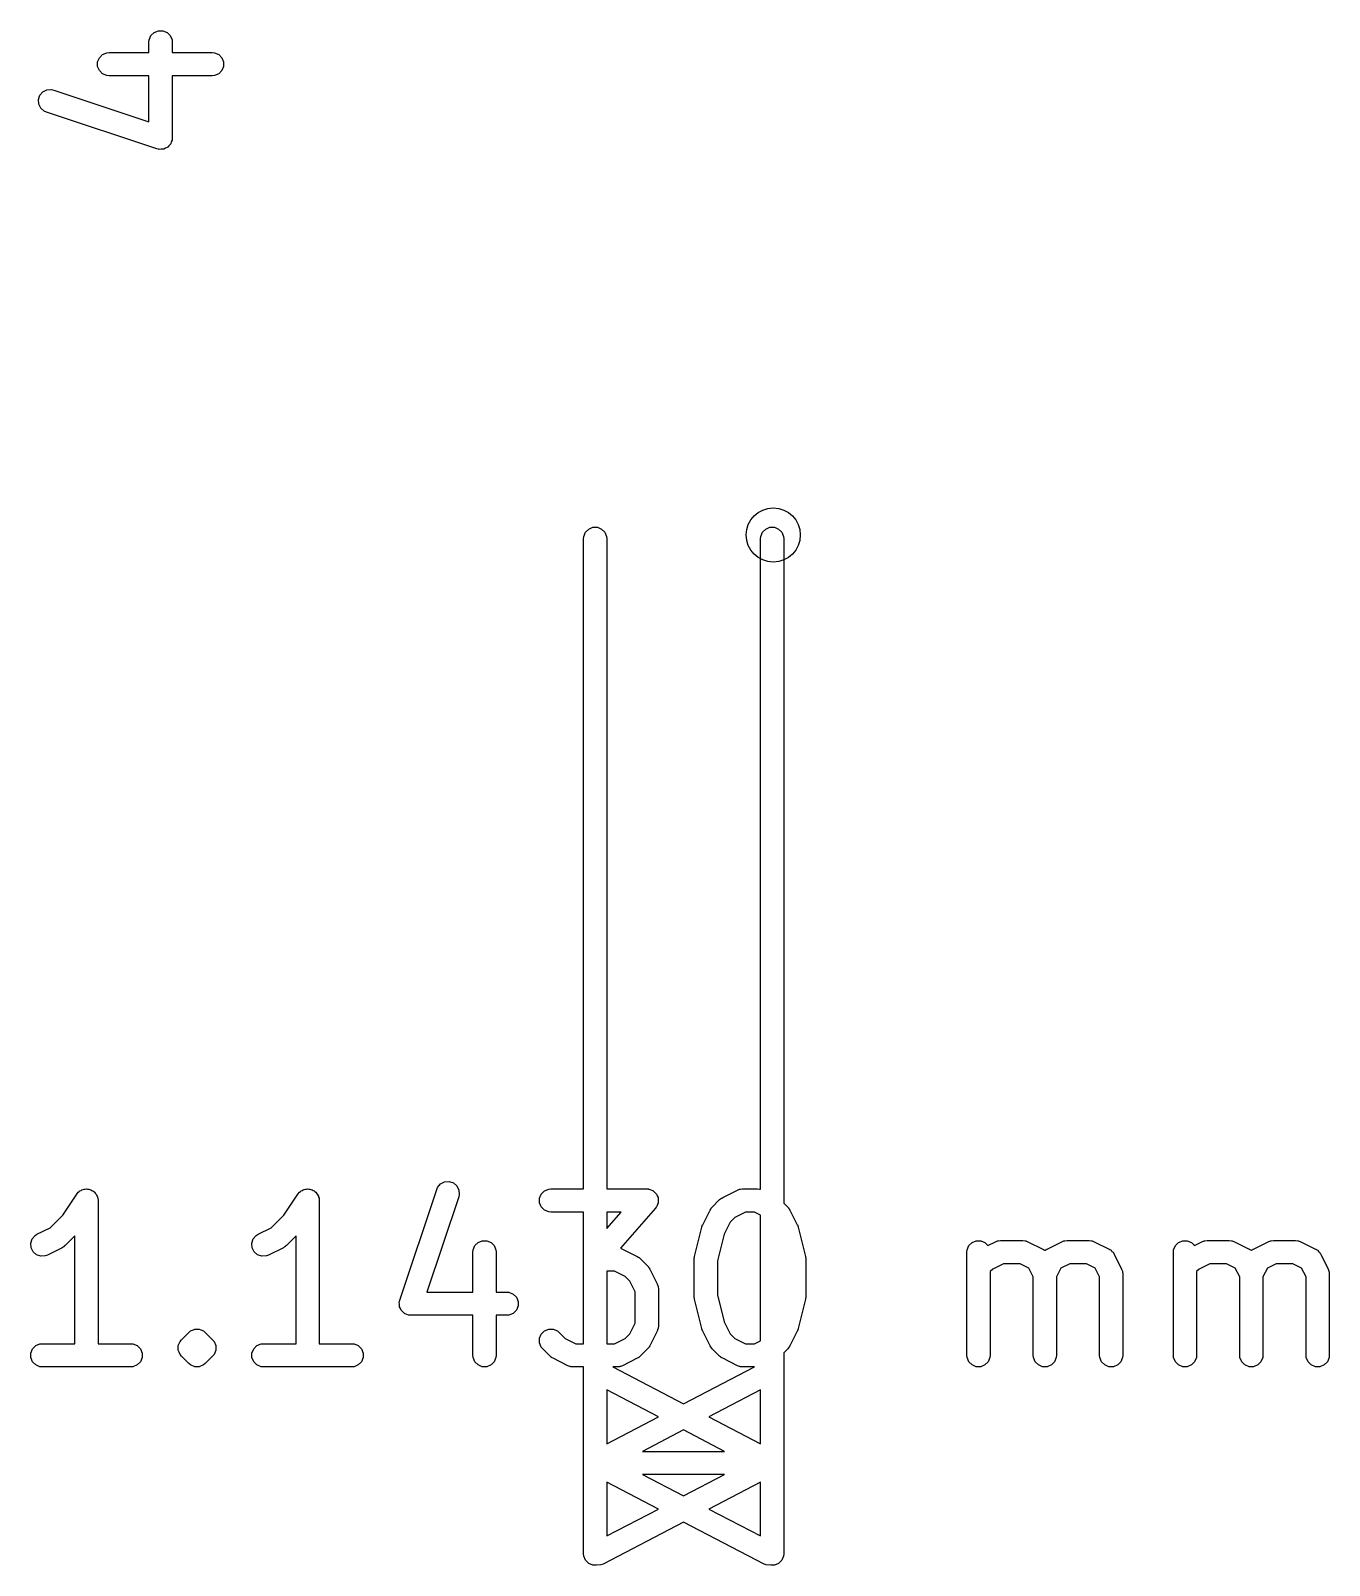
# Model space of a CAD drawing. Extents: x 5.46 to 7.9, y -4.2 to -3.41.
# Drawn here: x 5.4565 to 5.7867, y -4.2002 to -3.81 of the extents above; entities that cross this region are included whole.
import ezdxf

# ---------------------------------------------------------------- set-up
doc = ezdxf.new("R2010")
doc.units = 0
doc.header["$MEASUREMENT"] = 0
doc.layers.add('BLACK', color=7, linetype='CONTINUOUS')

msp = doc.modelspace()

# ---------------------------------------------------------------- linework, layer by layer
at = {"layer": 'BLACK', "linetype": 'CONTINUOUS'}
for p, q in [((5.48661, -3.81229), (5.48705, -3.81123)), ((5.48705, -3.81123), (5.48787, -3.81041)), ((5.48787, -3.81041), (5.48893, -3.80997)), ((5.48893, -3.80997), (5.49008, -3.80997)), ((5.49008, -3.80997), (5.49115, -3.81041)), ((5.49115, -3.81041), (5.49196, -3.81123)), ((5.49196, -3.81123), (5.4924, -3.81229)), ((5.47474, -3.81604), (5.47581, -3.81559)), ((5.47581, -3.81559), (5.47638, -3.81554)), ((5.47638, -3.81554), (5.48655, -3.81554)), ((5.48655, -3.81287), (5.48661, -3.81229)), ((5.48655, -3.81554), (5.48655, -3.81287)), ((5.4924, -3.81229), (5.49246, -3.81287)), ((5.49246, -3.81287), (5.49246, -3.81554)), ((5.49246, -3.81554), (5.50263, -3.81554)), ((5.50263, -3.81554), (5.50321, -3.81559)), ((5.50321, -3.81559), (5.50427, -3.81604)), ((5.47349, -3.81791), (5.47393, -3.81685)), ((5.47349, -3.81907), (5.47349, -3.81791)), ((5.47393, -3.82013), (5.47349, -3.81907)), ((5.47393, -3.81685), (5.47474, -3.81604)), ((5.50427, -3.81604), (5.50509, -3.81685)), ((5.50509, -3.81685), (5.50553, -3.81791)), ((5.50553, -3.81907), (5.50509, -3.82013)), ((5.50553, -3.81791), (5.50553, -3.81907)), ((5.47474, -3.82095), (5.47393, -3.82013)), ((5.47581, -3.82139), (5.47474, -3.82095)), ((5.47638, -3.82144), (5.47581, -3.82139)), ((5.48655, -3.82144), (5.47638, -3.82144)), ((5.48655, -3.83314), (5.48655, -3.82144)), ((5.50263, -3.82144), (5.49246, -3.82144)), ((5.49246, -3.82144), (5.49246, -3.83724)), ((5.50321, -3.82139), (5.50263, -3.82144)), ((5.50427, -3.82095), (5.50321, -3.82139)), ((5.50509, -3.82013), (5.50427, -3.82095)), ((5.45846, -3.8275), (5.45882, -3.8264)), ((5.45854, -3.82864), (5.45846, -3.8275)), ((5.45882, -3.8264), (5.45958, -3.82553)), ((5.45958, -3.82553), (5.46061, -3.82502)), ((5.46061, -3.82502), (5.46176, -3.82494)), ((5.46176, -3.82494), (5.46232, -3.82506)), ((5.46232, -3.82506), (5.48655, -3.83314)), ((5.45905, -3.82967), (5.45854, -3.82864)), ((5.45992, -3.83043), (5.45905, -3.82967)), ((5.46045, -3.83067), (5.45992, -3.83043)), ((5.48857, -3.84004), (5.46045, -3.83067)), ((5.49163, -3.83921), (5.49132, -3.83957)), ((5.49196, -3.83888), (5.49163, -3.83921)), ((5.492, -3.83878), (5.49196, -3.83888)), ((5.49207, -3.8387), (5.492, -3.83878)), ((5.49222, -3.83825), (5.49207, -3.8387)), ((5.4924, -3.83781), (5.49222, -3.83825)), ((5.49242, -3.83766), (5.4924, -3.83781)), ((5.49244, -3.83761), (5.49242, -3.83766)), ((5.49246, -3.83724), (5.49243, -3.83753)), ((5.49243, -3.83753), (5.49244, -3.83761)), ((5.48886, -3.8401), (5.48857, -3.84004)), ((5.48893, -3.84013), (5.48886, -3.8401)), ((5.48899, -3.84013), (5.48893, -3.84013)), ((5.48914, -3.84017), (5.48899, -3.84013)), ((5.48961, -3.84013), (5.48914, -3.84017)), ((5.49008, -3.84013), (5.48961, -3.84013)), ((5.49018, -3.84009), (5.49008, -3.84013)), ((5.49029, -3.84009), (5.49018, -3.84009)), ((5.49071, -3.83987), (5.49029, -3.84009)), ((5.49115, -3.83969), (5.49071, -3.83987)), ((5.49122, -3.83962), (5.49115, -3.83969)), ((5.49132, -3.83957), (5.49122, -3.83962)), ((5.59754, -3.93749), (5.59836, -3.93668)), ((5.59836, -3.93668), (5.59942, -3.93624)), ((5.59942, -3.93624), (5.60058, -3.93624)), ((5.60058, -3.93624), (5.60164, -3.93668)), ((5.60164, -3.93668), (5.60246, -3.93749)), ((5.64254, -3.93749), (5.64336, -3.93668)), ((5.64336, -3.93668), (5.64442, -3.93624)), ((5.64442, -3.93624), (5.64558, -3.93624)), ((5.64558, -3.93624), (5.64664, -3.93668)), ((5.64664, -3.93668), (5.64746, -3.93749)), ((5.59705, -3.93913), (5.5971, -3.93856)), ((5.59705, -4.10444), (5.59705, -3.93913)), ((5.5971, -3.93856), (5.59754, -3.93749)), ((5.60246, -3.93749), (5.6029, -3.93856)), ((5.6029, -3.93856), (5.60295, -3.93913)), ((5.60295, -3.93913), (5.60295, -4.10444)), ((5.64205, -3.93913), (5.6421, -3.93856)), ((5.64205, -4.10455), (5.64205, -3.93913)), ((5.6421, -3.93856), (5.64254, -3.93749)), ((5.64746, -3.93749), (5.6479, -3.93856)), ((5.6479, -3.93856), (5.64795, -3.93913)), ((5.64795, -3.93913), (5.64795, -4.10805)), ((5.46927, -4.10483), (5.46951, -4.10467)), ((5.46951, -4.10467), (5.4698, -4.10461)), ((5.4698, -4.10461), (5.47007, -4.1045)), ((5.47007, -4.1045), (5.47036, -4.1045)), ((5.47036, -4.1045), (5.47064, -4.10444)), ((5.47064, -4.10444), (5.47093, -4.1045)), ((5.47093, -4.1045), (5.47122, -4.1045)), ((5.47122, -4.1045), (5.47149, -4.10461)), ((5.47149, -4.10461), (5.47177, -4.10467)), ((5.47177, -4.10467), (5.47201, -4.10483)), ((5.52551, -4.10483), (5.52575, -4.10467)), ((5.52575, -4.10467), (5.52604, -4.10461)), ((5.52604, -4.10461), (5.52631, -4.1045)), ((5.52631, -4.1045), (5.5266, -4.1045)), ((5.5266, -4.1045), (5.52688, -4.10444)), ((5.52688, -4.10444), (5.52717, -4.1045)), ((5.52717, -4.1045), (5.52746, -4.1045)), ((5.52746, -4.1045), (5.52773, -4.10461)), ((5.52773, -4.10461), (5.52801, -4.10467)), ((5.52801, -4.10467), (5.52826, -4.10483)), ((5.55033, -4.13271), (5.55971, -4.10459)), ((5.55971, -4.10459), (5.55994, -4.10406)), ((5.55994, -4.10406), (5.5607, -4.10319)), ((5.5607, -4.10319), (5.56173, -4.10267)), ((5.56173, -4.10267), (5.56288, -4.10259)), ((5.56288, -4.10259), (5.56397, -4.10295)), ((5.56397, -4.10295), (5.56484, -4.10371)), ((5.56484, -4.10371), (5.56536, -4.10474)), ((5.56536, -4.10474), (5.56544, -4.10589)), ((5.58711, -4.10494), (5.58818, -4.1045)), ((5.58818, -4.1045), (5.58875, -4.10444)), ((5.58875, -4.10444), (5.59705, -4.10444)), ((5.60295, -4.10444), (5.61313, -4.10444)), ((5.61313, -4.10444), (5.61343, -4.10447)), ((5.61343, -4.10447), (5.61351, -4.10447)), ((5.61351, -4.10447), (5.61356, -4.10448)), ((5.61356, -4.10448), (5.6137, -4.1045)), ((5.6137, -4.1045), (5.61415, -4.10468)), ((5.61415, -4.10468), (5.6146, -4.10484)), ((5.63243, -4.10663), (5.63618, -4.10475)), ((5.63618, -4.10475), (5.63672, -4.10455)), ((5.63672, -4.10455), (5.63682, -4.10454)), ((5.63682, -4.10454), (5.63692, -4.1045)), ((5.63692, -4.1045), (5.6375, -4.10444)), ((5.6375, -4.10444), (5.64125, -4.10444)), ((5.64125, -4.10444), (5.64182, -4.1045)), ((5.64182, -4.1045), (5.64192, -4.10454)), ((5.64192, -4.10454), (5.64203, -4.10455)), ((5.64203, -4.10455), (5.64205, -4.10455)), ((5.4646, -4.11114), (5.46819, -4.10576)), ((5.46819, -4.10575), (5.46855, -4.10531)), ((5.46819, -4.10576), (5.46819, -4.10575)), ((5.46819, -4.10575), (5.46819, -4.10575)), ((5.46819, -4.10575), (5.46819, -4.10575)), ((5.46855, -4.10531), (5.4688, -4.10515)), ((5.4688, -4.10515), (5.469, -4.10494)), ((5.469, -4.10494), (5.46927, -4.10483)), ((5.47201, -4.10483), (5.47228, -4.10494)), ((5.47228, -4.10494), (5.47249, -4.10514)), ((5.47249, -4.10514), (5.47273, -4.1053)), ((5.47273, -4.1053), (5.47289, -4.10555)), ((5.47289, -4.10555), (5.4731, -4.10575)), ((5.4731, -4.10575), (5.47321, -4.10602)), ((5.47321, -4.10602), (5.47337, -4.10626)), ((5.47337, -4.10626), (5.47343, -4.10655)), ((5.47343, -4.10655), (5.47354, -4.10682)), ((5.47354, -4.10682), (5.4736, -4.10739)), ((5.4736, -4.10739), (5.4736, -4.10739)), ((5.4736, -4.10739), (5.4736, -4.10739)), ((5.4736, -4.10739), (5.4736, -4.10739)), ((5.4736, -4.10739), (5.4736, -4.14381)), ((5.52084, -4.11114), (5.52443, -4.10576)), ((5.52443, -4.10575), (5.5248, -4.10531)), ((5.52443, -4.10576), (5.52443, -4.10575)), ((5.52443, -4.10575), (5.52443, -4.10575)), ((5.52443, -4.10575), (5.52443, -4.10575)), ((5.5248, -4.10531), (5.52504, -4.10515)), ((5.52504, -4.10515), (5.52525, -4.10494)), ((5.52525, -4.10494), (5.52551, -4.10483)), ((5.52826, -4.10483), (5.52853, -4.10494)), ((5.52853, -4.10494), (5.52873, -4.10514)), ((5.52873, -4.10514), (5.52897, -4.1053)), ((5.52897, -4.1053), (5.52914, -4.10555)), ((5.52914, -4.10555), (5.52934, -4.10575)), ((5.52934, -4.10575), (5.52945, -4.10602)), ((5.52945, -4.10602), (5.52961, -4.10626)), ((5.52961, -4.10626), (5.52967, -4.10655)), ((5.52967, -4.10655), (5.52978, -4.10682)), ((5.52978, -4.10682), (5.52984, -4.10739)), ((5.52984, -4.10739), (5.52984, -4.10739)), ((5.52984, -4.10739), (5.52984, -4.10739)), ((5.52984, -4.10739), (5.52984, -4.10739)), ((5.52984, -4.10739), (5.52984, -4.14381)), ((5.56531, -4.10645), (5.55723, -4.13069)), ((5.56544, -4.10589), (5.56531, -4.10645)), ((5.58586, -4.10682), (5.5863, -4.10575)), ((5.58586, -4.10797), (5.58586, -4.10682)), ((5.5863, -4.10903), (5.58586, -4.10797)), ((5.5863, -4.10575), (5.58711, -4.10494)), ((5.6146, -4.10484), (5.61467, -4.1049)), ((5.61467, -4.1049), (5.61477, -4.10494)), ((5.61477, -4.10494), (5.61511, -4.10528)), ((5.61511, -4.10528), (5.61547, -4.10559)), ((5.61547, -4.10559), (5.61551, -4.10568)), ((5.61551, -4.10568), (5.61558, -4.10575)), ((5.61558, -4.10575), (5.61576, -4.1062)), ((5.61584, -4.10841), (5.61568, -4.10887)), ((5.61576, -4.1062), (5.61598, -4.10663)), ((5.61602, -4.10797), (5.61584, -4.10841)), ((5.61598, -4.10663), (5.61598, -4.10673)), ((5.61598, -4.10673), (5.61602, -4.10682)), ((5.61602, -4.10682), (5.61602, -4.1073)), ((5.61602, -4.1073), (5.61605, -4.10778)), ((5.61605, -4.10778), (5.61602, -4.10787)), ((5.61602, -4.10787), (5.61602, -4.10797)), ((5.62979, -4.10906), (5.63166, -4.10718)), ((5.63166, -4.10718), (5.63189, -4.107)), ((5.63189, -4.107), (5.63194, -4.10694)), ((5.63194, -4.10694), (5.63203, -4.10688)), ((5.63203, -4.10688), (5.63211, -4.10681)), ((5.63211, -4.10681), (5.63218, -4.10678)), ((5.63218, -4.10678), (5.63243, -4.10663)), ((5.64795, -4.10805), (5.64896, -4.10906)), ((5.4614, -4.11434), (5.4646, -4.11114)), ((5.51764, -4.11434), (5.52084, -4.11114)), ((5.58711, -4.10985), (5.5863, -4.10903)), ((5.58818, -4.11029), (5.58711, -4.10985)), ((5.58875, -4.11035), (5.58818, -4.11029)), ((5.59705, -4.11035), (5.58875, -4.11035)), ((5.59705, -4.14381), (5.59705, -4.11035)), ((5.60295, -4.11454), (5.60662, -4.11035)), ((5.60662, -4.11035), (5.60295, -4.11035)), ((5.60295, -4.11035), (5.60295, -4.11454)), ((5.61535, -4.10934), (5.60642, -4.11955)), ((5.61553, -4.10909), (5.61535, -4.10934)), ((5.61558, -4.10903), (5.61553, -4.10909)), ((5.6156, -4.10898), (5.61558, -4.10903)), ((5.61568, -4.10887), (5.6156, -4.10898)), ((5.62736, -4.11357), (5.62923, -4.10982)), ((5.62923, -4.10982), (5.62939, -4.10958)), ((5.62939, -4.10958), (5.62942, -4.1095)), ((5.62942, -4.1095), (5.62949, -4.10942)), ((5.62949, -4.10942), (5.62954, -4.10933)), ((5.62954, -4.10933), (5.6296, -4.10928)), ((5.6296, -4.10928), (5.62979, -4.10906)), ((5.6355, -4.1117), (5.6343, -4.11289)), ((5.6382, -4.11035), (5.6355, -4.1117)), ((5.64055, -4.11035), (5.6382, -4.11035)), ((5.64205, -4.1111), (5.64055, -4.11035)), ((5.64205, -4.14306), (5.64205, -4.1111)), ((5.64896, -4.10906), (5.64915, -4.10928)), ((5.64915, -4.10928), (5.6492, -4.10933)), ((5.6492, -4.10933), (5.64926, -4.10942)), ((5.64926, -4.10942), (5.64933, -4.1095)), ((5.64933, -4.1095), (5.64936, -4.10958)), ((5.64936, -4.10958), (5.64951, -4.10982)), ((5.64951, -4.10982), (5.65139, -4.11357)), ((5.45683, -4.11718), (5.45758, -4.11631)), ((5.45758, -4.11631), (5.45807, -4.116)), ((5.45807, -4.116), (5.4614, -4.11434)), ((5.46769, -4.1164), (5.46523, -4.11886)), ((5.46769, -4.14381), (5.46769, -4.1164)), ((5.51307, -4.11718), (5.51383, -4.11631)), ((5.51383, -4.11631), (5.51432, -4.116)), ((5.51432, -4.116), (5.51764, -4.11434)), ((5.52393, -4.1164), (5.52148, -4.11886)), ((5.52393, -4.14381), (5.52393, -4.1164)), ((5.62526, -4.12168), (5.62713, -4.11418)), ((5.62713, -4.11418), (5.62715, -4.11413)), ((5.62715, -4.11411), (5.62724, -4.11387)), ((5.62715, -4.11413), (5.62715, -4.11411)), ((5.62724, -4.11387), (5.62733, -4.11363)), ((5.62733, -4.11363), (5.62734, -4.11362)), ((5.62734, -4.11362), (5.62736, -4.11357)), ((5.63279, -4.11592), (5.63108, -4.12276)), ((5.6343, -4.11289), (5.63279, -4.11592)), ((5.65139, -4.11357), (5.6514, -4.11362)), ((5.6514, -4.11362), (5.65142, -4.11363)), ((5.65142, -4.11363), (5.6515, -4.11387)), ((5.6515, -4.11387), (5.65159, -4.11411)), ((5.65159, -4.11411), (5.6516, -4.11413)), ((5.6516, -4.11413), (5.65161, -4.11418)), ((5.65161, -4.11418), (5.65349, -4.12168)), ((5.45647, -4.11827), (5.45683, -4.11718)), ((5.45655, -4.11942), (5.45647, -4.11827)), ((5.45706, -4.12045), (5.45655, -4.11942)), ((5.46447, -4.11941), (5.46072, -4.12128)), ((5.46471, -4.11925), (5.46447, -4.11941)), ((5.46479, -4.11922), (5.46471, -4.11925)), ((5.46487, -4.11916), (5.46479, -4.11922)), ((5.46496, -4.1191), (5.46487, -4.11916)), ((5.46501, -4.11904), (5.46496, -4.1191)), ((5.46523, -4.11886), (5.46501, -4.11904)), ((5.51271, -4.11827), (5.51307, -4.11718)), ((5.51279, -4.11942), (5.51271, -4.11827)), ((5.51331, -4.12045), (5.51279, -4.11942)), ((5.52071, -4.11941), (5.51696, -4.12128)), ((5.52096, -4.11925), (5.52071, -4.11941)), ((5.52103, -4.11922), (5.52096, -4.11925)), ((5.52111, -4.11916), (5.52103, -4.11922)), ((5.5212, -4.1191), (5.52111, -4.11916)), ((5.52125, -4.11904), (5.5212, -4.1191)), ((5.52148, -4.11886), (5.52125, -4.11904)), ((5.56893, -4.12052), (5.56899, -4.11994)), ((5.56899, -4.11994), (5.56943, -4.11888)), ((5.56943, -4.11888), (5.57024, -4.11806)), ((5.57024, -4.11806), (5.57131, -4.11762)), ((5.57131, -4.11762), (5.57246, -4.11762)), ((5.57246, -4.11762), (5.57352, -4.11806)), ((5.57352, -4.11806), (5.57434, -4.11888)), ((5.57434, -4.11888), (5.57478, -4.11994)), ((5.57478, -4.11994), (5.57483, -4.12052)), ((5.60642, -4.11955), (5.60695, -4.11975)), ((5.60695, -4.11975), (5.6107, -4.12163)), ((5.69454, -4.12052), (5.69459, -4.11994)), ((5.69459, -4.11994), (5.69504, -4.11888)), ((5.69504, -4.11888), (5.69585, -4.11806)), ((5.69585, -4.11806), (5.69691, -4.11762)), ((5.69691, -4.11762), (5.69807, -4.11762)), ((5.69807, -4.11762), (5.69913, -4.11806)), ((5.69913, -4.11806), (5.69989, -4.11883)), ((5.69989, -4.11883), (5.70179, -4.11788)), ((5.70179, -4.11788), (5.70233, -4.11767)), ((5.70233, -4.11767), (5.70244, -4.11766)), ((5.70244, -4.11766), (5.70254, -4.11762)), ((5.70254, -4.11762), (5.70311, -4.11757)), ((5.70311, -4.11757), (5.70874, -4.11757)), ((5.70874, -4.11757), (5.70932, -4.11762)), ((5.70932, -4.11762), (5.70941, -4.11766)), ((5.70941, -4.11766), (5.70952, -4.11767)), ((5.70952, -4.11767), (5.71006, -4.11788)), ((5.71006, -4.11788), (5.71381, -4.11975)), ((5.71381, -4.11975), (5.71391, -4.11981)), ((5.71391, -4.11981), (5.71395, -4.11983)), ((5.71395, -4.11983), (5.71401, -4.11988)), ((5.71401, -4.11988), (5.7143, -4.12006)), ((5.7143, -4.12006), (5.71436, -4.12013)), ((5.71436, -4.12013), (5.71443, -4.12006)), ((5.71443, -4.12006), (5.71472, -4.11988)), ((5.71472, -4.11988), (5.71478, -4.11983)), ((5.71478, -4.11983), (5.71482, -4.11981)), ((5.71482, -4.11981), (5.71492, -4.11975)), ((5.71492, -4.11975), (5.71867, -4.11788)), ((5.71867, -4.11788), (5.71921, -4.11767)), ((5.71921, -4.11767), (5.71931, -4.11766)), ((5.71931, -4.11766), (5.71941, -4.11762)), ((5.71941, -4.11762), (5.71999, -4.11757)), ((5.71999, -4.11757), (5.72561, -4.11757)), ((5.72561, -4.11757), (5.72619, -4.11762)), ((5.72619, -4.11762), (5.72629, -4.11766)), ((5.72629, -4.11766), (5.72639, -4.11767)), ((5.72639, -4.11767), (5.72693, -4.11788)), ((5.72693, -4.11788), (5.73068, -4.11975)), ((5.73068, -4.11975), (5.73078, -4.11981)), ((5.73078, -4.11981), (5.73082, -4.11983)), ((5.73082, -4.11983), (5.73088, -4.11988)), ((5.73088, -4.11988), (5.73117, -4.12006)), ((5.73117, -4.12006), (5.73141, -4.12034)), ((5.73141, -4.12034), (5.73169, -4.12058)), ((5.74703, -4.12052), (5.74709, -4.11994)), ((5.74709, -4.11994), (5.74753, -4.11888)), ((5.74753, -4.11888), (5.74834, -4.11806)), ((5.74834, -4.11806), (5.74941, -4.11762)), ((5.74941, -4.11762), (5.75056, -4.11762)), ((5.75056, -4.11762), (5.75162, -4.11806)), ((5.75162, -4.11806), (5.75239, -4.11883)), ((5.75239, -4.11883), (5.75429, -4.11788)), ((5.75429, -4.11788), (5.75483, -4.11767)), ((5.75483, -4.11767), (5.75493, -4.11766)), ((5.75493, -4.11766), (5.75503, -4.11762)), ((5.75503, -4.11762), (5.75561, -4.11757)), ((5.75561, -4.11757), (5.76123, -4.11757)), ((5.76123, -4.11757), (5.76181, -4.11762)), ((5.76181, -4.11762), (5.76191, -4.11766)), ((5.76191, -4.11766), (5.76201, -4.11767)), ((5.76201, -4.11767), (5.76255, -4.11788)), ((5.76255, -4.11788), (5.7663, -4.11975)), ((5.7663, -4.11975), (5.7664, -4.11981)), ((5.7664, -4.11981), (5.76644, -4.11983)), ((5.76644, -4.11983), (5.7665, -4.11988)), ((5.7665, -4.11988), (5.76679, -4.12006)), ((5.76679, -4.12006), (5.76686, -4.12013)), ((5.76686, -4.12013), (5.76692, -4.12006)), ((5.76692, -4.12006), (5.76721, -4.11988)), ((5.76721, -4.11988), (5.76727, -4.11983)), ((5.76727, -4.11983), (5.76731, -4.11981)), ((5.76731, -4.11981), (5.76741, -4.11975)), ((5.76741, -4.11975), (5.77116, -4.11788)), ((5.77116, -4.11788), (5.7717, -4.11767)), ((5.7717, -4.11767), (5.77181, -4.11766)), ((5.77181, -4.11766), (5.77191, -4.11762)), ((5.77191, -4.11762), (5.77248, -4.11757)), ((5.77248, -4.11757), (5.77811, -4.11757)), ((5.77811, -4.11757), (5.77868, -4.11762)), ((5.77868, -4.11762), (5.77878, -4.11766)), ((5.77878, -4.11766), (5.77889, -4.11767)), ((5.77889, -4.11767), (5.77943, -4.11788)), ((5.77943, -4.11788), (5.78318, -4.11975)), ((5.78318, -4.11975), (5.78327, -4.11981)), ((5.78327, -4.11981), (5.78332, -4.11983)), ((5.78332, -4.11983), (5.78337, -4.11988)), ((5.78337, -4.11988), (5.78367, -4.12006)), ((5.78367, -4.12006), (5.78391, -4.12034)), ((5.78391, -4.12034), (5.78419, -4.12058)), ((5.45793, -4.12121), (5.45706, -4.12045)), ((5.45903, -4.12157), (5.45793, -4.12121)), ((5.46018, -4.12149), (5.45903, -4.12157)), ((5.46072, -4.12128), (5.46018, -4.12149)), ((5.51418, -4.12121), (5.51331, -4.12045)), ((5.51527, -4.12157), (5.51418, -4.12121)), ((5.51642, -4.12149), (5.51527, -4.12157)), ((5.51696, -4.12128), (5.51642, -4.12149)), ((5.56893, -4.13069), (5.56893, -4.12052)), ((5.57483, -4.12052), (5.57483, -4.13069)), ((5.6107, -4.12163), (5.61095, -4.12178)), ((5.61095, -4.12178), (5.61102, -4.12181)), ((5.61102, -4.12181), (5.6111, -4.12188)), ((5.6111, -4.12188), (5.61119, -4.12193)), ((5.61119, -4.12193), (5.61124, -4.12199)), ((5.61124, -4.12199), (5.61146, -4.12218)), ((5.61146, -4.12218), (5.61334, -4.12405)), ((5.61334, -4.12405), (5.61353, -4.12428)), ((5.62517, -4.12239), (5.62518, -4.12229)), ((5.62517, -4.13177), (5.62517, -4.12239)), ((5.62518, -4.12225), (5.62521, -4.12203)), ((5.62518, -4.12229), (5.62518, -4.12225)), ((5.62521, -4.12203), (5.62523, -4.12182)), ((5.62523, -4.12182), (5.62524, -4.12178)), ((5.62524, -4.12178), (5.62526, -4.12168)), ((5.63108, -4.12276), (5.63108, -4.1314)), ((5.65349, -4.12168), (5.6535, -4.12178)), ((5.6535, -4.12178), (5.65352, -4.12182)), ((5.65352, -4.12182), (5.65354, -4.12203)), ((5.65354, -4.12203), (5.65357, -4.12225)), ((5.65357, -4.12225), (5.65356, -4.12229)), ((5.65356, -4.12229), (5.65357, -4.12239)), ((5.65357, -4.12239), (5.65357, -4.13177)), ((5.69454, -4.14676), (5.69454, -4.12052)), ((5.70381, -4.12347), (5.70111, -4.12482)), ((5.70804, -4.12347), (5.70381, -4.12347)), ((5.71029, -4.12459), (5.70804, -4.12347)), ((5.72068, -4.12347), (5.71844, -4.12459)), ((5.72492, -4.12347), (5.72068, -4.12347)), ((5.72716, -4.12459), (5.72492, -4.12347)), ((5.73169, -4.12058), (5.73188, -4.12087)), ((5.73188, -4.12087), (5.73193, -4.12093)), ((5.73193, -4.12093), (5.73194, -4.12098)), ((5.73194, -4.12098), (5.732, -4.12107)), ((5.732, -4.12107), (5.73388, -4.12482)), ((5.74703, -4.14676), (5.74703, -4.12052)), ((5.75631, -4.12347), (5.75361, -4.12482)), ((5.76054, -4.12347), (5.75631, -4.12347)), ((5.76278, -4.12459), (5.76054, -4.12347)), ((5.77318, -4.12347), (5.77093, -4.12459)), ((5.77741, -4.12347), (5.77318, -4.12347)), ((5.77965, -4.12459), (5.77741, -4.12347)), ((5.78419, -4.12058), (5.78437, -4.12087)), ((5.78437, -4.12087), (5.78442, -4.12093)), ((5.78442, -4.12093), (5.78444, -4.12098)), ((5.78444, -4.12098), (5.7845, -4.12107)), ((5.7845, -4.12107), (5.78637, -4.12482)), ((5.60493, -4.12535), (5.60295, -4.12535)), ((5.60295, -4.12535), (5.60295, -4.14381)), ((5.60763, -4.12669), (5.60493, -4.12535)), ((5.60882, -4.12789), (5.60763, -4.12669)), ((5.61017, -4.13059), (5.60882, -4.12789)), ((5.61353, -4.12428), (5.61358, -4.12433)), ((5.61358, -4.12433), (5.61364, -4.12442)), ((5.61364, -4.12442), (5.61371, -4.1245)), ((5.61371, -4.1245), (5.61374, -4.12457)), ((5.61374, -4.12457), (5.61389, -4.12482)), ((5.61389, -4.12482), (5.61577, -4.12857)), ((5.70111, -4.12482), (5.70044, -4.12549)), ((5.70044, -4.12549), (5.70044, -4.14676)), ((5.71141, -4.12684), (5.71029, -4.12459)), ((5.71141, -4.14676), (5.71141, -4.12684)), ((5.71844, -4.12459), (5.71732, -4.12684)), ((5.71732, -4.12684), (5.71732, -4.14676)), ((5.72828, -4.12684), (5.72716, -4.12459)), ((5.72828, -4.14676), (5.72828, -4.12684)), ((5.73388, -4.12482), (5.73408, -4.12536)), ((5.73408, -4.12536), (5.73409, -4.12547)), ((5.73409, -4.12547), (5.73413, -4.12557)), ((5.73413, -4.12557), (5.73419, -4.12614)), ((5.73419, -4.12614), (5.73419, -4.14676)), ((5.75361, -4.12482), (5.75294, -4.12549)), ((5.75294, -4.12549), (5.75294, -4.14676)), ((5.7639, -4.12684), (5.76278, -4.12459)), ((5.7639, -4.14676), (5.7639, -4.12684)), ((5.77093, -4.12459), (5.76981, -4.12684)), ((5.76981, -4.12684), (5.76981, -4.14676)), ((5.78078, -4.12684), (5.77965, -4.12459)), ((5.78078, -4.14676), (5.78078, -4.12684)), ((5.78637, -4.12482), (5.78658, -4.12536)), ((5.78658, -4.12536), (5.78659, -4.12547)), ((5.78659, -4.12547), (5.78663, -4.12557)), ((5.78663, -4.12557), (5.78668, -4.12614)), ((5.78668, -4.12614), (5.78668, -4.14676)), ((5.55723, -4.13069), (5.56893, -4.13069)), ((5.57483, -4.13069), (5.57751, -4.13069)), ((5.57751, -4.13069), (5.57808, -4.13075)), ((5.57808, -4.13075), (5.57915, -4.13119)), ((5.57915, -4.13119), (5.57996, -4.132)), ((5.57996, -4.132), (5.5804, -4.13307)), ((5.61017, -4.13857), (5.61017, -4.13059)), ((5.61577, -4.12857), (5.61597, -4.12911)), ((5.61597, -4.12911), (5.61598, -4.12922)), ((5.61598, -4.12922), (5.61602, -4.12932)), ((5.61602, -4.12932), (5.61608, -4.12989)), ((5.61608, -4.12989), (5.61608, -4.13927)), ((5.62518, -4.13187), (5.62517, -4.13177)), ((5.62518, -4.13191), (5.62518, -4.13187)), ((5.62521, -4.13213), (5.62518, -4.13191)), ((5.63108, -4.1314), (5.63279, -4.13823)), ((5.65357, -4.13191), (5.65354, -4.13213)), ((5.65357, -4.13177), (5.65356, -4.13187)), ((5.65356, -4.13187), (5.65357, -4.13191)), ((5.5502, -4.13327), (5.55024, -4.13312)), ((5.55024, -4.13374), (5.5502, -4.13327)), ((5.55024, -4.13307), (5.55027, -4.13299)), ((5.55024, -4.13312), (5.55024, -4.13307)), ((5.55024, -4.13422), (5.55024, -4.13374)), ((5.55028, -4.13432), (5.55024, -4.13422)), ((5.55027, -4.13299), (5.55033, -4.13271)), ((5.55029, -4.13442), (5.55028, -4.13432)), ((5.5505, -4.13484), (5.55029, -4.13442)), ((5.55068, -4.13528), (5.5505, -4.13484)), ((5.55075, -4.13536), (5.55068, -4.13528)), ((5.5508, -4.13545), (5.55075, -4.13536)), ((5.55116, -4.13576), (5.5508, -4.13545)), ((5.55149, -4.1361), (5.55116, -4.13576)), ((5.57996, -4.13528), (5.57915, -4.1361)), ((5.5804, -4.13422), (5.57996, -4.13528)), ((5.5804, -4.13307), (5.5804, -4.13422)), ((5.62523, -4.13234), (5.62521, -4.13213)), ((5.62524, -4.13238), (5.62523, -4.13234)), ((5.62526, -4.13248), (5.62524, -4.13238)), ((5.62713, -4.13998), (5.62526, -4.13248)), ((5.65349, -4.13248), (5.65161, -4.13998)), ((5.6535, -4.13238), (5.65349, -4.13248)), ((5.65352, -4.13234), (5.6535, -4.13238)), ((5.65354, -4.13213), (5.65352, -4.13234)), ((5.55159, -4.13614), (5.55149, -4.1361)), ((5.55167, -4.13621), (5.55159, -4.13614)), ((5.55212, -4.13636), (5.55167, -4.13621)), ((5.55256, -4.13654), (5.55212, -4.13636)), ((5.55271, -4.13655), (5.55256, -4.13654)), ((5.55276, -4.13657), (5.55271, -4.13655)), ((5.55284, -4.13657), (5.55276, -4.13657)), ((5.55313, -4.13659), (5.55284, -4.13657)), ((5.56893, -4.13659), (5.55313, -4.13659)), ((5.56893, -4.14676), (5.56893, -4.13659)), ((5.57751, -4.13659), (5.57483, -4.13659)), ((5.57483, -4.13659), (5.57483, -4.14676)), ((5.57808, -4.13654), (5.57751, -4.13659)), ((5.57915, -4.1361), (5.57808, -4.13654)), ((5.60882, -4.14127), (5.61017, -4.13857)), ((5.61602, -4.13984), (5.61598, -4.13994)), ((5.61608, -4.13927), (5.61602, -4.13984)), ((5.63279, -4.13823), (5.6343, -4.14127)), ((5.49399, -4.14431), (5.49444, -4.14325)), ((5.49444, -4.14325), (5.4948, -4.1428)), ((5.4948, -4.1428), (5.49668, -4.14093)), ((5.49668, -4.14093), (5.49712, -4.14056)), ((5.49712, -4.14056), (5.49712, -4.14056)), ((5.49712, -4.14056), (5.49785, -4.14026)), ((5.49785, -4.14026), (5.49819, -4.14012)), ((5.49819, -4.14012), (5.49934, -4.14012)), ((5.49934, -4.14012), (5.49934, -4.14012)), ((5.49934, -4.14012), (5.49969, -4.14026)), ((5.49969, -4.14026), (5.50041, -4.14056)), ((5.50041, -4.14056), (5.50041, -4.14056)), ((5.50041, -4.14056), (5.50085, -4.14093)), ((5.50085, -4.14093), (5.50273, -4.1428)), ((5.50273, -4.1428), (5.5031, -4.14325)), ((5.5031, -4.14325), (5.50353, -4.14431)), ((5.58586, -4.14244), (5.5863, -4.14137)), ((5.58586, -4.14359), (5.58586, -4.14244)), ((5.5863, -4.14466), (5.58586, -4.14359)), ((5.5863, -4.14137), (5.58711, -4.14056)), ((5.58711, -4.14056), (5.58818, -4.14012)), ((5.58818, -4.14012), (5.58933, -4.14012)), ((5.58933, -4.14012), (5.59039, -4.14056)), ((5.59039, -4.14056), (5.59084, -4.14093)), ((5.59084, -4.14093), (5.59238, -4.14246)), ((5.59238, -4.14246), (5.59508, -4.14381)), ((5.60493, -4.14381), (5.60763, -4.14246)), ((5.60763, -4.14246), (5.60882, -4.14127)), ((5.61577, -4.14059), (5.61389, -4.14434)), ((5.61597, -4.14005), (5.61577, -4.14059)), ((5.61598, -4.13994), (5.61597, -4.14005)), ((5.62715, -4.14002), (5.62713, -4.13998)), ((5.62715, -4.14005), (5.62715, -4.14002)), ((5.62724, -4.14028), (5.62715, -4.14005)), ((5.62733, -4.14053), (5.62724, -4.14028)), ((5.62734, -4.14054), (5.62733, -4.14053)), ((5.62736, -4.14059), (5.62734, -4.14054)), ((5.62923, -4.14434), (5.62736, -4.14059)), ((5.6343, -4.14127), (5.6355, -4.14246)), ((5.6355, -4.14246), (5.6382, -4.14381)), ((5.64055, -4.14381), (5.64205, -4.14306)), ((5.65139, -4.14059), (5.64951, -4.14434)), ((5.6514, -4.14054), (5.65139, -4.14059)), ((5.65142, -4.14053), (5.6514, -4.14054)), ((5.6515, -4.14029), (5.65142, -4.14053)), ((5.65159, -4.14005), (5.6515, -4.14029)), ((5.6516, -4.14002), (5.65159, -4.14005)), ((5.65161, -4.13998), (5.6516, -4.14002)), ((5.4565, -4.14619), (5.45694, -4.14512)), ((5.4565, -4.14734), (5.4565, -4.14619)), ((5.45694, -4.14841), (5.4565, -4.14734)), ((5.45694, -4.14512), (5.45775, -4.14431)), ((5.45775, -4.14431), (5.45882, -4.14387)), ((5.45882, -4.14387), (5.4594, -4.14381)), ((5.4594, -4.14381), (5.46769, -4.14381)), ((5.4736, -4.14381), (5.48189, -4.14381)), ((5.48189, -4.14381), (5.48247, -4.14387)), ((5.48247, -4.14387), (5.48353, -4.14431)), ((5.48353, -4.14431), (5.48435, -4.14512)), ((5.48435, -4.14512), (5.48479, -4.14619)), ((5.48479, -4.14734), (5.48435, -4.14841)), ((5.48479, -4.14619), (5.48479, -4.14734)), ((5.49399, -4.14547), (5.49399, -4.14431)), ((5.49419, -4.14594), (5.49399, -4.14547)), ((5.49444, -4.14653), (5.49419, -4.14594)), ((5.4948, -4.14698), (5.49444, -4.14653)), ((5.49668, -4.14885), (5.4948, -4.14698)), ((5.50273, -4.14698), (5.50085, -4.14885)), ((5.5031, -4.14653), (5.50273, -4.14698)), ((5.50354, -4.14547), (5.5031, -4.14653)), ((5.50353, -4.14431), (5.50354, -4.14431)), ((5.50354, -4.14431), (5.50354, -4.14547)), ((5.51274, -4.14619), (5.51318, -4.14512)), ((5.51274, -4.14734), (5.51274, -4.14619)), ((5.51318, -4.14841), (5.51274, -4.14734)), ((5.51318, -4.14512), (5.514, -4.14431)), ((5.514, -4.14431), (5.51506, -4.14387)), ((5.51506, -4.14387), (5.51564, -4.14381)), ((5.51564, -4.14381), (5.52393, -4.14381)), ((5.52984, -4.14381), (5.53814, -4.14381)), ((5.53814, -4.14381), (5.53871, -4.14387)), ((5.53871, -4.14387), (5.53978, -4.14431)), ((5.53978, -4.14431), (5.54059, -4.14512)), ((5.54059, -4.14512), (5.54103, -4.14619)), ((5.54103, -4.14734), (5.54059, -4.14841)), ((5.54103, -4.14619), (5.54103, -4.14734)), ((5.56899, -4.14734), (5.56893, -4.14676)), ((5.56943, -4.14841), (5.56899, -4.14734)), ((5.57478, -4.14734), (5.57434, -4.14841)), ((5.57483, -4.14676), (5.57478, -4.14734)), ((5.58667, -4.1451), (5.5863, -4.14466)), ((5.58854, -4.14698), (5.58667, -4.1451)), ((5.58877, -4.14716), (5.58854, -4.14698)), ((5.58882, -4.14722), (5.58877, -4.14716)), ((5.58891, -4.14728), (5.58882, -4.14722)), ((5.58899, -4.14734), (5.58891, -4.14728)), ((5.58906, -4.14737), (5.58899, -4.14734)), ((5.58931, -4.14753), (5.58906, -4.14737)), ((5.59306, -4.14941), (5.58931, -4.14753)), ((5.59508, -4.14381), (5.59705, -4.14381)), ((5.60295, -4.14381), (5.60493, -4.14381)), ((5.6107, -4.14753), (5.60695, -4.14941)), ((5.61095, -4.14737), (5.6107, -4.14753)), ((5.61102, -4.14734), (5.61095, -4.14737)), ((5.6111, -4.14728), (5.61102, -4.14734)), ((5.61119, -4.14722), (5.6111, -4.14728)), ((5.61124, -4.14716), (5.61119, -4.14722)), ((5.61146, -4.14698), (5.61124, -4.14716)), ((5.61334, -4.1451), (5.61146, -4.14698)), ((5.61353, -4.14488), (5.61334, -4.1451)), ((5.61358, -4.14483), (5.61353, -4.14488)), ((5.61364, -4.14474), (5.61358, -4.14483)), ((5.61371, -4.14466), (5.61364, -4.14474)), ((5.61374, -4.14458), (5.61371, -4.14466)), ((5.61389, -4.14434), (5.61374, -4.14458)), ((5.62939, -4.14458), (5.62923, -4.14434)), ((5.62942, -4.14466), (5.62939, -4.14458)), ((5.62949, -4.14474), (5.62942, -4.14466)), ((5.62954, -4.14483), (5.62949, -4.14474)), ((5.6296, -4.14488), (5.62954, -4.14483)), ((5.62979, -4.1451), (5.6296, -4.14488)), ((5.63166, -4.14698), (5.62979, -4.1451)), ((5.63189, -4.14716), (5.63166, -4.14698)), ((5.63194, -4.14722), (5.63189, -4.14716)), ((5.63203, -4.14728), (5.63194, -4.14722)), ((5.63211, -4.14734), (5.63203, -4.14728)), ((5.63218, -4.14737), (5.63211, -4.14734)), ((5.63243, -4.14753), (5.63218, -4.14737)), ((5.63618, -4.14941), (5.63243, -4.14753)), ((5.6382, -4.14381), (5.64055, -4.14381)), ((5.64896, -4.1451), (5.64795, -4.14611)), ((5.64795, -4.14611), (5.64795, -4.19722)), ((5.64915, -4.14488), (5.64896, -4.1451)), ((5.6492, -4.14483), (5.64915, -4.14488)), ((5.64926, -4.14474), (5.6492, -4.14483)), ((5.64933, -4.14466), (5.64926, -4.14474)), ((5.64936, -4.14458), (5.64933, -4.14466)), ((5.64951, -4.14434), (5.64936, -4.14458)), ((5.69459, -4.14734), (5.69454, -4.14676)), ((5.69504, -4.14841), (5.69459, -4.14734)), ((5.70039, -4.14734), (5.69995, -4.14841)), ((5.70044, -4.14676), (5.70039, -4.14734)), ((5.71147, -4.14734), (5.71141, -4.14676)), ((5.71191, -4.14841), (5.71147, -4.14734)), ((5.71726, -4.14734), (5.71682, -4.14841)), ((5.71732, -4.14676), (5.71726, -4.14734)), ((5.72834, -4.14734), (5.72828, -4.14676)), ((5.72878, -4.14841), (5.72834, -4.14734)), ((5.73413, -4.14734), (5.73369, -4.14841)), ((5.73419, -4.14676), (5.73413, -4.14734)), ((5.74709, -4.14734), (5.74703, -4.14676)), ((5.74753, -4.14841), (5.74709, -4.14734)), ((5.75288, -4.14734), (5.75244, -4.14841)), ((5.75294, -4.14676), (5.75288, -4.14734)), ((5.76396, -4.14734), (5.7639, -4.14676)), ((5.7644, -4.14841), (5.76396, -4.14734)), ((5.76975, -4.14734), (5.76931, -4.14841)), ((5.76981, -4.14676), (5.76975, -4.14734)), ((5.78083, -4.14734), (5.78078, -4.14676)), ((5.78127, -4.14841), (5.78083, -4.14734)), ((5.78663, -4.14734), (5.78618, -4.14841)), ((5.78668, -4.14676), (5.78663, -4.14734)), ((5.45775, -4.14922), (5.45694, -4.14841)), ((5.45882, -4.14966), (5.45775, -4.14922)), ((5.4594, -4.14972), (5.45882, -4.14966)), ((5.48189, -4.14972), (5.4594, -4.14972)), ((5.48247, -4.14966), (5.48189, -4.14972)), ((5.48353, -4.14922), (5.48247, -4.14966)), ((5.48435, -4.14841), (5.48353, -4.14922)), ((5.49712, -4.14922), (5.49668, -4.14885)), ((5.49819, -4.14966), (5.49712, -4.14922)), ((5.49934, -4.14966), (5.49819, -4.14966)), ((5.49819, -4.14966), (5.49819, -4.14966)), ((5.50041, -4.14922), (5.49934, -4.14966)), ((5.49934, -4.14966), (5.49934, -4.14966)), ((5.50085, -4.14885), (5.50041, -4.14922)), ((5.514, -4.14922), (5.51318, -4.14841)), ((5.51506, -4.14966), (5.514, -4.14922)), ((5.51564, -4.14972), (5.51506, -4.14966)), ((5.53814, -4.14972), (5.51564, -4.14972)), ((5.53871, -4.14966), (5.53814, -4.14972)), ((5.53978, -4.14922), (5.53871, -4.14966)), ((5.54059, -4.14841), (5.53978, -4.14922)), ((5.57024, -4.14922), (5.56943, -4.14841)), ((5.57131, -4.14966), (5.57024, -4.14922)), ((5.57246, -4.14966), (5.57131, -4.14966)), ((5.57352, -4.14922), (5.57246, -4.14966)), ((5.57434, -4.14841), (5.57352, -4.14922)), ((5.5936, -4.14961), (5.59306, -4.14941)), ((5.5937, -4.14962), (5.5936, -4.14961)), ((5.5938, -4.14966), (5.5937, -4.14962)), ((5.59438, -4.14972), (5.5938, -4.14966)), ((5.59705, -4.14972), (5.59438, -4.14972)), ((5.59705, -4.19722), (5.59705, -4.14972)), ((5.60563, -4.14972), (5.60449, -4.14972)), ((5.60449, -4.14972), (5.6225, -4.15909)), ((5.6062, -4.14966), (5.60563, -4.14972)), ((5.6063, -4.14962), (5.6062, -4.14966)), ((5.60641, -4.14961), (5.6063, -4.14962)), ((5.60695, -4.14941), (5.60641, -4.14961)), ((5.6225, -4.15909), (5.64051, -4.14972)), ((5.63672, -4.14961), (5.63618, -4.14941)), ((5.63682, -4.14962), (5.63672, -4.14961)), ((5.63692, -4.14966), (5.63682, -4.14962)), ((5.6375, -4.14972), (5.63692, -4.14966)), ((5.64051, -4.14972), (5.6375, -4.14972)), ((5.69585, -4.14922), (5.69504, -4.14841)), ((5.69691, -4.14966), (5.69585, -4.14922)), ((5.69807, -4.14966), (5.69691, -4.14966)), ((5.69913, -4.14922), (5.69807, -4.14966)), ((5.69995, -4.14841), (5.69913, -4.14922)), ((5.71272, -4.14922), (5.71191, -4.14841)), ((5.71379, -4.14966), (5.71272, -4.14922)), ((5.71494, -4.14966), (5.71379, -4.14966)), ((5.716, -4.14922), (5.71494, -4.14966)), ((5.71682, -4.14841), (5.716, -4.14922)), ((5.7296, -4.14922), (5.72878, -4.14841)), ((5.73066, -4.14966), (5.7296, -4.14922)), ((5.73181, -4.14966), (5.73066, -4.14966)), ((5.73288, -4.14922), (5.73181, -4.14966)), ((5.73369, -4.14841), (5.73288, -4.14922)), ((5.74834, -4.14922), (5.74753, -4.14841)), ((5.74941, -4.14966), (5.74834, -4.14922)), ((5.75056, -4.14966), (5.74941, -4.14966)), ((5.75162, -4.14922), (5.75056, -4.14966)), ((5.75244, -4.14841), (5.75162, -4.14922)), ((5.76522, -4.14922), (5.7644, -4.14841)), ((5.76628, -4.14966), (5.76522, -4.14922)), ((5.76743, -4.14966), (5.76628, -4.14966)), ((5.7685, -4.14922), (5.76743, -4.14966)), ((5.76931, -4.14841), (5.7685, -4.14922)), ((5.78209, -4.14922), (5.78127, -4.14841)), ((5.78315, -4.14966), (5.78209, -4.14922)), ((5.78431, -4.14966), (5.78315, -4.14966)), ((5.78537, -4.14922), (5.78431, -4.14966)), ((5.78618, -4.14841), (5.78537, -4.14922)), ((5.61611, -4.16242), (5.60295, -4.15557)), ((5.60295, -4.15557), (5.60295, -4.16927)), ((5.64205, -4.15557), (5.62889, -4.16242)), ((5.64205, -4.16927), (5.64205, -4.15557)), ((5.60295, -4.16927), (5.61611, -4.16242)), ((5.62889, -4.16242), (5.64205, -4.16927)), ((5.6225, -4.16575), (5.61207, -4.17118)), ((5.63293, -4.17118), (5.6225, -4.16575)), ((5.61207, -4.17118), (5.63293, -4.17118)), ((5.61207, -4.17709), (5.6225, -4.18252)), ((5.63293, -4.17709), (5.61207, -4.17709)), ((5.6225, -4.18252), (5.63293, -4.17709)), ((5.61611, -4.18585), (5.60295, -4.179)), ((5.60295, -4.179), (5.60295, -4.19269)), ((5.64205, -4.179), (5.62889, -4.18585)), ((5.64205, -4.19269), (5.64205, -4.179)), ((5.60295, -4.19269), (5.61611, -4.18585)), ((5.62889, -4.18585), (5.64205, -4.19269)), ((5.6225, -4.18918), (5.60201, -4.19984)), ((5.64299, -4.19984), (5.6225, -4.18918)), ((5.5971, -4.1978), (5.59705, -4.19722)), ((5.59754, -4.19886), (5.5971, -4.1978)), ((5.6479, -4.1978), (5.64746, -4.19886)), ((5.64795, -4.19722), (5.6479, -4.1978)), ((5.59836, -4.19968), (5.59754, -4.19886)), ((5.59942, -4.20012), (5.59836, -4.19968)), ((5.6002, -4.20012), (5.59942, -4.20012)), ((5.60033, -4.20016), (5.6002, -4.20012)), ((5.60148, -4.20006), (5.60033, -4.20016)), ((5.60201, -4.19984), (5.60148, -4.20006)), ((5.64352, -4.20006), (5.64299, -4.19984)), ((5.64467, -4.20016), (5.64352, -4.20006)), ((5.6448, -4.20012), (5.64467, -4.20016)), ((5.64558, -4.20012), (5.6448, -4.20012)), ((5.64664, -4.19968), (5.64558, -4.20012)), ((5.64746, -4.19886), (5.64664, -4.19968))]:
    msp.add_line(p, q, dxfattribs=at)
at = {"layer": 'BLACK'}
msp.add_circle((5.64528, -3.93819), 0.00689, dxfattribs=at)
msp.add_circle((5.64528, -3.93819), 0.00689, dxfattribs=at)

doc.saveas('drawing.dxf')
